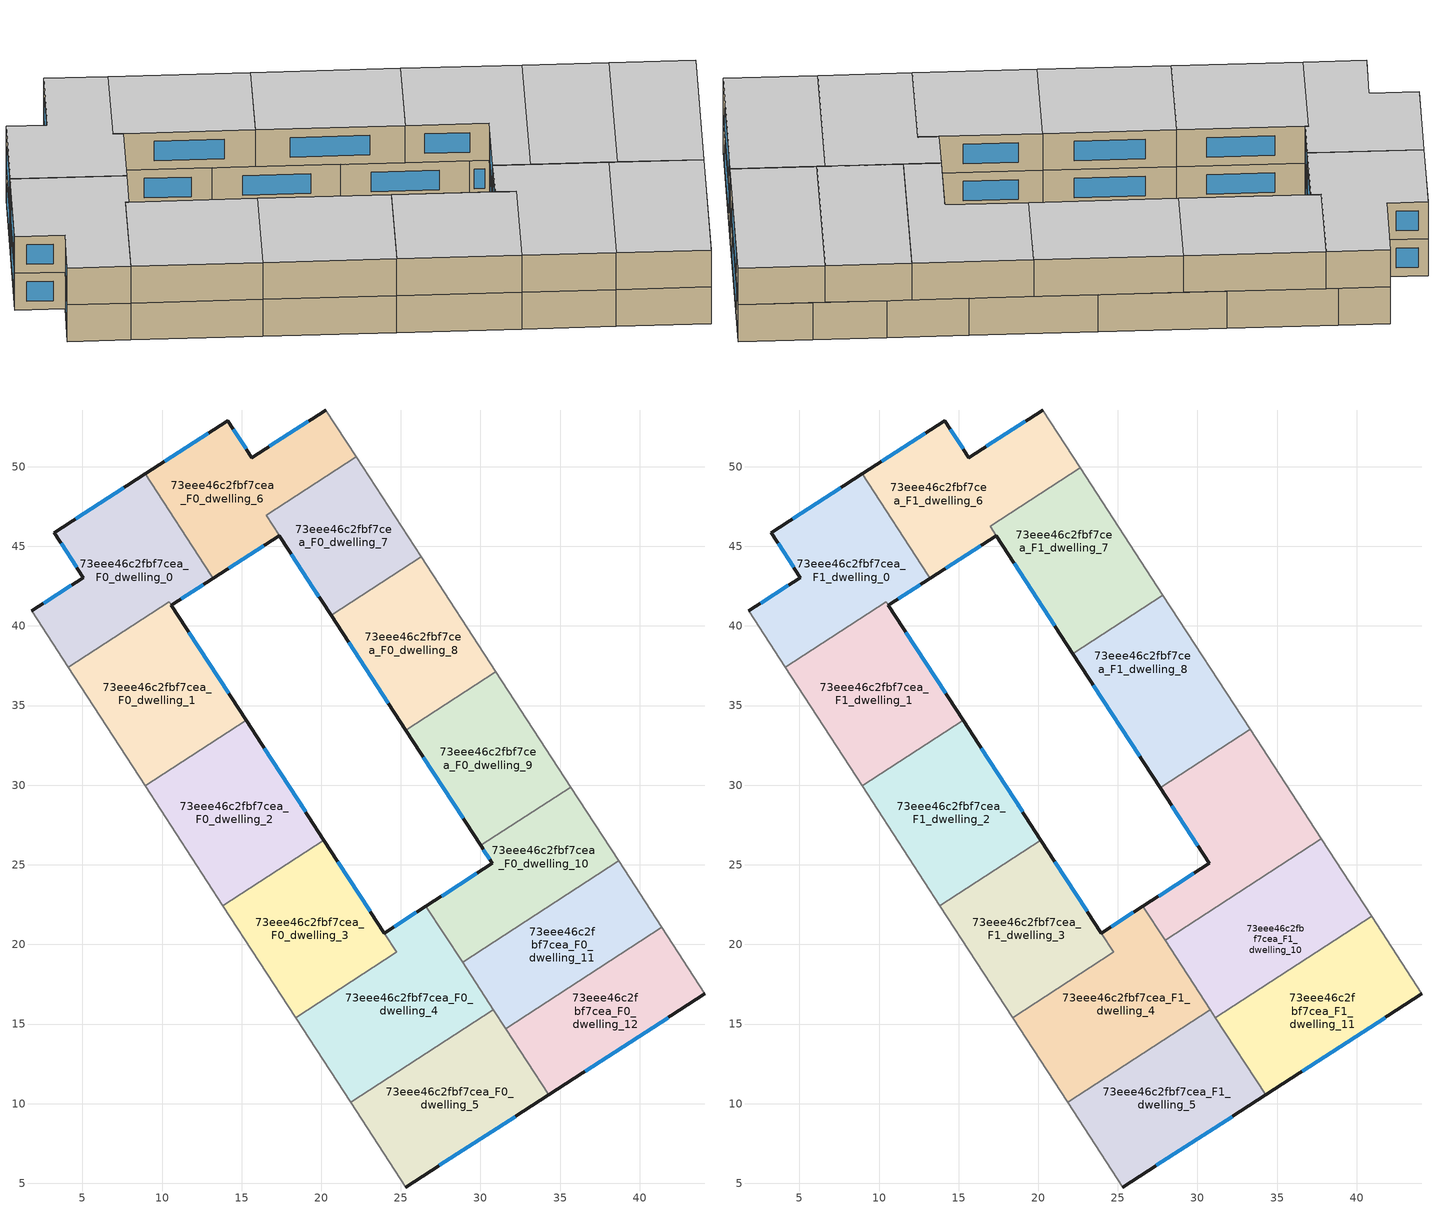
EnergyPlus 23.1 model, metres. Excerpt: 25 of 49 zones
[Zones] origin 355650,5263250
73eee46c2fbf7cea_F0_dwelling_0
 floor ground (EU_floor_Construction): 8.95,49.55 13.06,43.21 13.21,42.99 10.59,41.3 10.45,41.52 4.11,37.4 1.8,40.95 5.07,43.03 3.23,45.85 z0
 wall outside (EU_wall_Construction): 8.95,49.55 3.23,45.85 5.07,43.03 1.8,40.95 / 10.59,41.3 13.21,42.99 z0:3
 wall to 73eee46c2fbf7cea_F0_dwelling_1 (EU_wall_Construction): 4.11,37.4 10.45,41.52 10.59,41.3 z0:3
 wall adiabatic (EU_wall_Construction): 1.8,40.95 4.11,37.4 z0:3
 wall to 73eee46c2fbf7cea_F0_dwelling_6 (EU_wall_Construction): 13.21,42.99 13.06,43.21 8.95,49.55 z0:3
 window (EU_Window_Construction): 4.3,42.54 2.57,41.44 / 3.66,45.19 4.63,43.69 / 7.61,48.68 4.57,46.72 / 11.21,41.7 12.59,42.59 z0.7:2.3
73eee46c2fbf7cea_F0_dwelling_1
 floor ground (EU_floor_Construction): 10.59,41.3 15.28,34.08 8.94,29.97 4.11,37.4 10.45,41.52 z0
 wall outside (EU_wall_Construction): 15.28,34.08 10.59,41.3 z0:3
 wall adiabatic (EU_wall_Construction): 4.11,37.4 8.94,29.97 z0:3
 wall to 73eee46c2fbf7cea_F0_dwelling_2 (EU_wall_Construction): 8.94,29.97 15.28,34.08 z0:3
 window (EU_Window_Construction): 14.18,35.78 11.69,39.6 z0.7:2.3
73eee46c2fbf7cea_F0_dwelling_10
 floor ground (EU_floor_Construction): 35.66,29.88 38.67,25.24 28.87,18.88 26.58,22.41 30.74,25.09 30.01,26.22 z0
 wall outside (EU_wall_Construction): 30.01,26.22 30.74,25.09 26.58,22.41 z0:3
 wall to 73eee46c2fbf7cea_F0_dwelling_9 (EU_wall_Construction): 35.66,29.88 30.01,26.22 z0:3
 wall adiabatic (EU_wall_Construction): 38.67,25.24 35.66,29.88 z0:3
 wall to 73eee46c2fbf7cea_F0_dwelling_11 (EU_wall_Construction): 28.87,18.88 38.67,25.24 z0:3
 wall to 73eee46c2fbf7cea_F0_dwelling_4 (EU_wall_Construction): 26.58,22.41 28.87,18.88 z0:3
 window (EU_Window_Construction): 29.76,24.46 27.55,23.04 / 30.18,25.95 30.57,25.36 z0.7:2.3
73eee46c2fbf7cea_F0_dwelling_11
 floor ground (EU_floor_Construction): 38.67,25.24 41.38,21.07 31.58,14.71 28.87,18.88 z0
 wall adiabatic (EU_wall_Construction): 41.38,21.07 38.67,25.24 z0:3
 wall to 73eee46c2fbf7cea_F0_dwelling_12 (EU_wall_Construction): 31.58,14.71 41.38,21.07 z0:3
 wall to 73eee46c2fbf7cea_F0_dwelling_5 (EU_wall_Construction): 30.81,15.89 31.58,14.71 z0:3
 wall to 73eee46c2fbf7cea_F0_dwelling_4 (EU_wall_Construction): 28.87,18.88 30.81,15.89 z0:3
73eee46c2fbf7cea_F0_dwelling_12
 floor ground (EU_floor_Construction): 41.38,21.07 44.1,16.89 34.28,10.55 31.58,14.71 z0
 wall outside (EU_wall_Construction): 34.28,10.55 44.1,16.89 z0:3
 wall adiabatic (EU_wall_Construction): 44.1,16.89 41.38,21.07 z0:3
 wall to 73eee46c2fbf7cea_F0_dwelling_5 (EU_wall_Construction): 31.58,14.71 34.28,10.55 z0:3
 window (EU_Window_Construction): 36.58,12.04 41.79,15.4 z0.7:2.3
73eee46c2fbf7cea_F0_dwelling_2
 floor ground (EU_floor_Construction): 15.28,34.08 20.16,26.56 13.83,22.44 8.94,29.97 z0
 wall outside (EU_wall_Construction): 20.16,26.56 15.28,34.08 z0:3
 wall to 73eee46c2fbf7cea_F0_dwelling_3 (EU_wall_Construction): 13.83,22.44 20.16,26.56 z0:3
 wall adiabatic (EU_wall_Construction): 8.94,29.97 13.83,22.44 z0:3
 window (EU_Window_Construction): 19.01,28.32 16.42,32.32 z0.7:2.3
73eee46c2fbf7cea_F0_dwelling_3
 floor ground (EU_floor_Construction): 20.16,26.56 24.73,19.52 18.4,15.41 13.83,22.44 z0
 wall outside (EU_wall_Construction): 23.95,20.71 20.16,26.56 z0:3
 wall adiabatic (EU_wall_Construction): 13.83,22.44 18.4,15.41 z0:3
 wall to 73eee46c2fbf7cea_F0_dwelling_4 (EU_wall_Construction): 18.4,15.41 24.72,19.51 / 24.73,19.52 23.95,20.71 z0:3
 window (EU_Window_Construction): 23.06,22.08 21.05,25.18 z0.7:2.3
73eee46c2fbf7cea_F0_dwelling_4
 floor ground (EU_floor_Construction): 26.58,22.41 30.81,15.89 21.86,10.08 18.4,15.41 24.73,19.52 23.95,20.71 z0
 wall outside (EU_wall_Construction): 26.58,22.41 23.95,20.71 z0:3
 wall to 73eee46c2fbf7cea_F0_dwelling_5 (EU_wall_Construction): 21.86,10.08 30.81,15.89 z0:3
 wall adiabatic (EU_wall_Construction): 18.4,15.41 21.86,10.08 z0:3
 window (EU_Window_Construction): 25.96,22.01 24.57,21.11 z0.7:2.3
73eee46c2fbf7cea_F0_dwelling_5
 floor ground (EU_floor_Construction): 30.81,15.89 34.28,10.55 25.31,4.77 21.86,10.08 z0
 wall outside (EU_wall_Construction): 25.31,4.77 34.28,10.55 z0:3
 wall adiabatic (EU_wall_Construction): 21.86,10.08 25.31,4.77 z0:3
 window (EU_Window_Construction): 27.41,6.12 32.17,9.19 z0.7:2.3
73eee46c2fbf7cea_F0_dwelling_6
 floor ground (EU_floor_Construction): 20.28,53.56 22.18,50.63 16.53,46.97 20.61,40.68 17.37,45.67 13.21,42.99 8.95,49.55 14.13,52.89 15.64,50.57 z0
 wall outside (EU_wall_Construction): 13.21,42.99 17.37,45.67 20.61,40.68 / 20.28,53.56 15.64,50.57 14.13,52.89 8.95,49.55 z0:3
 wall adiabatic (EU_wall_Construction): 22.18,50.63 20.28,53.56 z0:3
 wall to 73eee46c2fbf7cea_F0_dwelling_7 (EU_wall_Construction): 20.61,40.68 16.53,46.97 22.18,50.63 z0:3
 window (EU_Window_Construction): 14.19,43.62 16.39,45.04 / 12.92,52.11 10.17,50.33 / 15.29,51.12 14.49,52.35 / 19.19,52.86 16.73,51.28 / 18.13,44.5 19.85,41.85 z0.7:2.3
73eee46c2fbf7cea_F0_dwelling_7
 floor ground (EU_floor_Construction): 22.18,50.63 26.27,44.35 20.62,40.68 16.53,46.97 z0
 wall adiabatic (EU_wall_Construction): 26.27,44.35 22.18,50.63 z0:3
 wall to 73eee46c2fbf7cea_F0_dwelling_8 (EU_wall_Construction): 20.62,40.68 26.27,44.35 z0:3
73eee46c2fbf7cea_F0_dwelling_8
 floor ground (EU_floor_Construction): 26.27,44.35 30.96,37.12 25.31,33.45 20.61,40.68 z0
 wall outside (EU_wall_Construction): 20.61,40.68 25.31,33.45 z0:3
 wall adiabatic (EU_wall_Construction): 30.96,37.12 26.27,44.35 z0:3
 wall to 73eee46c2fbf7cea_F0_dwelling_9 (EU_wall_Construction): 25.31,33.45 30.96,37.12 z0:3
 window (EU_Window_Construction): 21.72,38.98 24.21,35.14 z0.7:2.3
73eee46c2fbf7cea_F0_dwelling_9
 floor ground (EU_floor_Construction): 30.96,37.12 35.66,29.88 30.01,26.22 25.31,33.45 z0
 wall outside (EU_wall_Construction): 25.31,33.45 30.01,26.22 z0:3
 wall adiabatic (EU_wall_Construction): 35.66,29.88 30.96,37.12 z0:3
 window (EU_Window_Construction): 26.41,31.75 28.91,27.91 z0.7:2.3
73eee46c2fbf7cea_F1_dwelling_0
 floor to 73eee46c2fbf7cea_F0_dwelling_0 (EU_floor_Construction): 8.95,49.55 13.06,43.21 13.21,42.99 10.59,41.3 10.45,41.52 4.11,37.4 1.8,40.95 5.07,43.03 3.23,45.85 z3
 wall outside (EU_wall_Construction): 8.95,49.55 3.23,45.85 5.07,43.03 1.8,40.95 / 10.59,41.3 13.21,42.99 z3:6
 wall to 73eee46c2fbf7cea_F1_dwelling_1 (EU_wall_Construction): 4.11,37.4 10.45,41.52 10.59,41.3 z3:6
 wall adiabatic (EU_wall_Construction): 1.8,40.95 4.11,37.4 z3:6
 wall to 73eee46c2fbf7cea_F1_dwelling_6 (EU_wall_Construction): 13.21,42.99 13.06,43.21 8.95,49.55 z3:6
 window (EU_Window_Construction): 4.3,42.54 2.57,41.44 / 3.66,45.19 4.63,43.69 / 7.61,48.68 4.57,46.72 / 11.21,41.7 12.59,42.59 z3.7:5.3
 ceiling to 73eee46c2fbf7cea_F2_dwelling_0 (EU_floor_Construction): 10.59,41.3 13.21,42.99 13.06,43.21 8.95,49.55 3.23,45.85 5.07,43.03 1.8,40.95 4.11,37.4 10.45,41.52 z6
73eee46c2fbf7cea_F1_dwelling_1
 floor to 73eee46c2fbf7cea_F0_dwelling_1 (EU_floor_Construction): 10.59,41.3 15.28,34.08 8.94,29.97 4.11,37.4 10.45,41.52 z3
 wall outside (EU_wall_Construction): 15.28,34.08 10.59,41.3 z3:6
 wall adiabatic (EU_wall_Construction): 4.11,37.4 8.94,29.97 z3:6
 wall to 73eee46c2fbf7cea_F1_dwelling_2 (EU_wall_Construction): 8.94,29.97 15.28,34.08 z3:6
 window (EU_Window_Construction): 14.18,35.78 11.69,39.6 z3.7:5.3
 ceiling to 73eee46c2fbf7cea_F2_dwelling_1 (EU_floor_Construction): 15.28,34.08 10.59,41.3 10.45,41.52 4.11,37.4 8.94,29.97 z6
73eee46c2fbf7cea_F1_dwelling_10
 floor to 73eee46c2fbf7cea_F0_dwelling_11 (EU_floor_Construction): 38.67,25.24 40.93,21.77 31.13,15.4 28.87,18.88 z3
 floor to 73eee46c2fbf7cea_F0_dwelling_10 (EU_floor_Construction): 37.77,26.63 38.67,25.24 28.87,18.88 27.97,20.27 z3
 wall to 73eee46c2fbf7cea_F1_dwelling_9 (EU_wall_Construction): 37.77,26.63 27.97,20.27 z3:6
 wall adiabatic (EU_wall_Construction): 40.93,21.77 37.77,26.63 z3:6
 wall to 73eee46c2fbf7cea_F1_dwelling_11 (EU_wall_Construction): 31.13,15.4 40.93,21.77 z3:6
 wall to 73eee46c2fbf7cea_F1_dwelling_4 (EU_wall_Construction): 27.97,20.27 30.81,15.89 z3:6
 wall to 73eee46c2fbf7cea_F1_dwelling_5 (EU_wall_Construction): 30.81,15.89 31.13,15.4 z3:6
 ceiling to 73eee46c2fbf7cea_F2_dwelling_10 (EU_floor_Construction): 40.93,21.77 37.77,26.63 27.97,20.27 31.13,15.4 z6
73eee46c2fbf7cea_F1_dwelling_11
 floor to 73eee46c2fbf7cea_F0_dwelling_12 (EU_floor_Construction): 41.38,21.07 44.1,16.89 34.28,10.55 31.58,14.71 z3
 floor to 73eee46c2fbf7cea_F0_dwelling_11 (EU_floor_Construction): 40.93,21.77 41.38,21.07 31.58,14.71 31.13,15.4 z3
 wall outside (EU_wall_Construction): 34.28,10.55 44.1,16.89 z3:6
 wall adiabatic (EU_wall_Construction): 44.1,16.89 40.93,21.77 z3:6
 wall to 73eee46c2fbf7cea_F1_dwelling_5 (EU_wall_Construction): 31.13,15.4 34.28,10.55 z3:6
 window (EU_Window_Construction): 36.58,12.04 41.79,15.4 z3.7:5.3
 ceiling to 73eee46c2fbf7cea_F2_dwelling_11 (EU_floor_Construction): 44.1,16.89 40.93,21.77 31.13,15.4 34.28,10.55 z6
73eee46c2fbf7cea_F1_dwelling_2
 floor to 73eee46c2fbf7cea_F0_dwelling_2 (EU_floor_Construction): 15.28,34.08 20.16,26.56 13.83,22.44 8.94,29.97 z3
 wall outside (EU_wall_Construction): 20.16,26.56 15.28,34.08 z3:6
 wall to 73eee46c2fbf7cea_F1_dwelling_3 (EU_wall_Construction): 13.83,22.44 20.16,26.56 z3:6
 wall adiabatic (EU_wall_Construction): 8.94,29.97 13.83,22.44 z3:6
 window (EU_Window_Construction): 19.01,28.32 16.42,32.32 z3.7:5.3
 ceiling to 73eee46c2fbf7cea_F2_dwelling_2 (EU_floor_Construction): 20.16,26.56 15.28,34.08 8.94,29.97 13.83,22.44 z6
73eee46c2fbf7cea_F1_dwelling_3
 floor to 73eee46c2fbf7cea_F0_dwelling_3 (EU_floor_Construction): 20.16,26.56 24.72,19.51 18.4,15.41 13.83,22.44 z3
 wall outside (EU_wall_Construction): 23.95,20.71 20.16,26.56 z3:6
 wall adiabatic (EU_wall_Construction): 13.83,22.44 18.4,15.41 z3:6
 wall to 73eee46c2fbf7cea_F1_dwelling_4 (EU_wall_Construction): 18.4,15.41 24.72,19.51 / 24.73,19.52 23.95,20.71 z3:6
 window (EU_Window_Construction): 23.06,22.08 21.05,25.18 z3.7:5.3
 ceiling to 73eee46c2fbf7cea_F2_dwelling_3 (EU_floor_Construction): 24.72,19.51 20.16,26.56 13.83,22.44 18.4,15.41 z6
73eee46c2fbf7cea_F1_dwelling_4
 floor to 73eee46c2fbf7cea_F0_dwelling_4 (EU_floor_Construction): 26.58,22.41 30.81,15.89 21.86,10.08 18.4,15.41 24.73,19.52 23.95,20.71 z3
 wall outside (EU_wall_Construction): 26.58,22.41 23.95,20.71 z3:6
 wall to 73eee46c2fbf7cea_F1_dwelling_5 (EU_wall_Construction): 21.86,10.08 30.81,15.89 z3:6
 wall adiabatic (EU_wall_Construction): 18.4,15.41 21.86,10.08 z3:6
 wall to 73eee46c2fbf7cea_F1_dwelling_9 (EU_wall_Construction): 27.97,20.27 26.58,22.41 z3:6
 window (EU_Window_Construction): 25.96,22.01 24.57,21.11 z3.7:5.3
 ceiling to 73eee46c2fbf7cea_F2_dwelling_4 (EU_floor_Construction): 30.81,15.89 26.58,22.41 23.95,20.71 24.73,19.52 18.4,15.41 21.86,10.08 z6
73eee46c2fbf7cea_F1_dwelling_5
 floor to 73eee46c2fbf7cea_F0_dwelling_5 (EU_floor_Construction): 30.81,15.89 34.28,10.55 25.31,4.77 21.86,10.08 z3
 wall outside (EU_wall_Construction): 25.31,4.77 34.28,10.55 z3:6
 wall adiabatic (EU_wall_Construction): 21.86,10.08 25.31,4.77 z3:6
 window (EU_Window_Construction): 27.41,6.12 32.17,9.19 z3.7:5.3
 ceiling to 73eee46c2fbf7cea_F2_dwelling_5 (EU_floor_Construction): 34.28,10.55 30.81,15.89 21.86,10.08 25.31,4.77 z6
73eee46c2fbf7cea_F1_dwelling_6
 floor to 73eee46c2fbf7cea_F0_dwelling_6 (EU_floor_Construction): 20.28,53.56 22.18,50.63 16.53,46.97 16.98,46.27 17.37,45.67 13.21,42.99 8.95,49.55 14.13,52.89 15.64,50.57 z3
 floor to 73eee46c2fbf7cea_F0_dwelling_7 (EU_floor_Construction): 22.18,50.63 22.63,49.94 16.99,46.27 16.53,46.97 z3
 wall outside (EU_wall_Construction): 20.28,53.56 15.64,50.57 14.13,52.89 8.95,49.55 / 13.21,42.99 17.37,45.67 z3:6
 wall adiabatic (EU_wall_Construction): 22.64,49.94 20.28,53.56 z3:6
 wall to 73eee46c2fbf7cea_F1_dwelling_7 (EU_wall_Construction): 17.37,45.67 16.98,46.27 22.64,49.94 z3:6
 window (EU_Window_Construction): 12.92,52.11 10.17,50.33 / 15.29,51.12 14.49,52.35 / 19.19,52.86 16.73,51.28 / 14.19,43.62 16.39,45.04 z3.7:5.3
 ceiling to 73eee46c2fbf7cea_F2_dwelling_6 (EU_floor_Construction): 17.37,45.67 16.98,46.27 22.64,49.94 20.28,53.56 15.64,50.57 14.13,52.89 8.95,49.55 13.21,42.99 z6
73eee46c2fbf7cea_F1_dwelling_7
 floor to 73eee46c2fbf7cea_F0_dwelling_7 (EU_floor_Construction): 22.63,49.94 26.27,44.35 20.62,40.68 16.99,46.27 z3
 floor to 73eee46c2fbf7cea_F0_dwelling_6 (EU_floor_Construction): 17.37,45.67 16.98,46.27 20.27,41.21 z3
 floor to 73eee46c2fbf7cea_F0_dwelling_8 (EU_floor_Construction): 26.27,44.35 27.83,41.94 22.18,38.27 20.61,40.68 z3
 wall outside (EU_wall_Construction): 17.37,45.67 22.18,38.27 z3:6
 wall adiabatic (EU_wall_Construction): 27.83,41.94 22.64,49.94 z3:6
 wall to 73eee46c2fbf7cea_F1_dwelling_8 (EU_wall_Construction): 22.18,38.27 27.83,41.94 z3:6
 window (EU_Window_Construction): 18.5,43.93 21.05,40 z3.7:5.3
 ceiling to 73eee46c2fbf7cea_F2_dwelling_7 (EU_floor_Construction): 27.83,41.94 22.64,49.94 16.98,46.27 17.37,45.67 22.18,38.27 z6
73eee46c2fbf7cea_F1_dwelling_8
 floor to 73eee46c2fbf7cea_F0_dwelling_8 (EU_floor_Construction): 27.83,41.94 30.96,37.12 25.31,33.45 22.18,38.27 z3
 floor to 73eee46c2fbf7cea_F0_dwelling_9 (EU_floor_Construction): 30.96,37.12 33.31,33.5 27.66,29.83 25.31,33.45 z3
 wall outside (EU_wall_Construction): 22.18,38.27 27.66,29.83 z3:6
 wall adiabatic (EU_wall_Construction): 33.31,33.5 27.83,41.94 z3:6
 wall to 73eee46c2fbf7cea_F1_dwelling_9 (EU_wall_Construction): 27.66,29.83 33.31,33.5 z3:6
 window (EU_Window_Construction): 23.47,36.29 26.37,31.81 z3.7:5.3
 ceiling to 73eee46c2fbf7cea_F2_dwelling_8 (EU_floor_Construction): 33.31,33.5 27.83,41.94 22.18,38.27 27.66,29.83 z6
73eee46c2fbf7cea_F1_dwelling_9
 floor to 73eee46c2fbf7cea_F0_dwelling_10 (EU_floor_Construction): 35.66,29.88 37.77,26.63 27.97,20.27 26.58,22.41 30.74,25.09 30.01,26.22 z3
 floor to 73eee46c2fbf7cea_F0_dwelling_9 (EU_floor_Construction): 33.31,33.5 35.66,29.88 30.01,26.22 27.66,29.83 z3
 wall outside (EU_wall_Construction): 27.66,29.83 30.74,25.09 26.58,22.41 z3:6
 wall adiabatic (EU_wall_Construction): 37.77,26.63 33.31,33.5 z3:6
 window (EU_Window_Construction): 29.76,24.46 27.55,23.04 / 28.38,28.72 30.01,26.21 z3.7:5.3
 ceiling to 73eee46c2fbf7cea_F2_dwelling_9 (EU_floor_Construction): 37.77,26.63 33.31,33.5 27.66,29.83 30.74,25.09 26.58,22.41 27.97,20.27 z6
[Building]
EU S2 Campaign: North Axis=0; Terrain=City; Solar Distribution=FullExterior
[Site:Location]
Budapest.Ferenc.Liszt.Intl.AP: Latitude=47.437; Longitude=19.256; Time Zone=1; Elevation=185
[SizingPeriod:WeatherFileDays]
AnnualSizingPeriod: Begin Month=1; Begin Day of Month=1; End Month=12; End Day of Month=31; Day of Week for Start Day=Monday; Use Weather File Daylight Saving Period=No; Use Weather File Rain and Snow Indicators=No
[MATERIAL]
EU_InternalMass_Material: Roughness=MediumRough; Thickness=0.1; Conductivity=1; Density=1800; Specific Heat=900; Thermal Absorptance=0.9; Solar Absorptance=0.7; Visible Absorptance=0.7
[MATERIAL:NOMASS] Roughness=MediumRough; Thermal Absorptance=0.9; Solar Absorptance=0.7; Visible Absorptance=0.7
Name | Thermal Resistance
EU_wall_NoMass | 0.832559
EU_floor_NoMass | 0.872794
[WINDOWMATERIAL:SIMPLEGLAZINGSYSTEM]
EU_Window_SimpleGlazing: UFactor=2.79869; Solar Heat Gain Coefficient=0.75; Visible Transmittance=0.75
[CONSTRUCTION]
EU_wall_Construction: EU_wall_NoMass
EU_floor_Construction: EU_floor_NoMass
EU_Window_Construction: EU_Window_SimpleGlazing
EU_InternalMass_Construction: EU_InternalMass_Material
[ZONE] Type=1; Multiplier=1; Ceiling Height=autocalculate; Floor Area=autocalculate; Part of Total Floor Area=Yes
Name | Volume
73eee46c2fbf7cea_F0_dwelling_0; 73eee46c2fbf7cea_F1_dwelling_0 | 205.826
73eee46c2fbf7cea_F0_dwelling_1; 73eee46c2fbf7cea_F1_dwelling_1 | 200.915
73eee46c2fbf7cea_F0_dwelling_10 | 174.308
73eee46c2fbf7cea_F1_dwelling_10 | 203.376
73eee46c2fbf7cea_F0_dwelling_11 | 174.326
73eee46c2fbf7cea_F1_dwelling_11 | 203.372
73eee46c2fbf7cea_F0_dwelling_12 | 174.319
73eee46c2fbf7cea_F0_dwelling_2; 73eee46c2fbf7cea_F1_dwelling_2 | 203.371
73eee46c2fbf7cea_F0_dwelling_3 | 190.072
73eee46c2fbf7cea_F1_dwelling_3 | 190.012
73eee46c2fbf7cea_F0_dwelling_4; 73eee46c2fbf7cea_F1_dwelling_4 | 216.658
73eee46c2fbf7cea_F0_dwelling_5; 73eee46c2fbf7cea_F1_dwelling_5 | 203.385
73eee46c2fbf7cea_F0_dwelling_6 | 197.092
73eee46c2fbf7cea_F1_dwelling_6 | 213.791
73eee46c2fbf7cea_F0_dwelling_7 | 151.475
73eee46c2fbf7cea_F1_dwelling_7 | 192.929
73eee46c2fbf7cea_F0_dwelling_8 | 174.31
73eee46c2fbf7cea_F1_dwelling_8 | 203.374
73eee46c2fbf7cea_F0_dwelling_9 | 174.314
73eee46c2fbf7cea_F1_dwelling_9 | 203.362
[INTERNALMASS] Construction=EU_InternalMass_Construction
Name | Zone or ZoneList | Surface Area
73eee46c2fbf7cea_F0_dwelling_0_EU_InternalMass | 73eee46c2fbf7cea_F0_dwelling_0 | 68.6088
73eee46c2fbf7cea_F0_dwelling_1_EU_InternalMass | 73eee46c2fbf7cea_F0_dwelling_1 | 66.9702
73eee46c2fbf7cea_F0_dwelling_2_EU_InternalMass | 73eee46c2fbf7cea_F0_dwelling_2 | 67.7904
73eee46c2fbf7cea_F0_dwelling_3_EU_InternalMass | 73eee46c2fbf7cea_F0_dwelling_3 | 63.357
73eee46c2fbf7cea_F0_dwelling_4_EU_InternalMass | 73eee46c2fbf7cea_F0_dwelling_4 | 72.2178
73eee46c2fbf7cea_F0_dwelling_5_EU_InternalMass | 73eee46c2fbf7cea_F0_dwelling_5 | 67.7953
73eee46c2fbf7cea_F0_dwelling_6_EU_InternalMass | 73eee46c2fbf7cea_F0_dwelling_6 | 65.7181
73eee46c2fbf7cea_F0_dwelling_7_EU_InternalMass | 73eee46c2fbf7cea_F0_dwelling_7 | 50.4917
73eee46c2fbf7cea_F0_dwelling_8_EU_InternalMass | 73eee46c2fbf7cea_F0_dwelling_8 | 58.1033
73eee46c2fbf7cea_F0_dwelling_9_EU_InternalMass | 73eee46c2fbf7cea_F0_dwelling_9 | 58.1045
73eee46c2fbf7cea_F0_dwelling_10_EU_InternalMass | 73eee46c2fbf7cea_F0_dwelling_10 | 58.1029
73eee46c2fbf7cea_F0_dwelling_11_EU_InternalMass | 73eee46c2fbf7cea_F0_dwelling_11 | 58.1088
73eee46c2fbf7cea_F0_dwelling_12_EU_InternalMass | 73eee46c2fbf7cea_F0_dwelling_12 | 58.1064
73eee46c2fbf7cea_F1_dwelling_0_EU_InternalMass | 73eee46c2fbf7cea_F1_dwelling_0 | 68.6088
73eee46c2fbf7cea_F1_dwelling_1_EU_InternalMass | 73eee46c2fbf7cea_F1_dwelling_1 | 66.9702
73eee46c2fbf7cea_F1_dwelling_2_EU_InternalMass | 73eee46c2fbf7cea_F1_dwelling_2 | 67.7904
73eee46c2fbf7cea_F1_dwelling_3_EU_InternalMass | 73eee46c2fbf7cea_F1_dwelling_3 | 63.357
73eee46c2fbf7cea_F1_dwelling_4_EU_InternalMass | 73eee46c2fbf7cea_F1_dwelling_4 | 72.2178
73eee46c2fbf7cea_F1_dwelling_5_EU_InternalMass | 73eee46c2fbf7cea_F1_dwelling_5 | 67.7953
73eee46c2fbf7cea_F1_dwelling_6_EU_InternalMass | 73eee46c2fbf7cea_F1_dwelling_6 | 71.2639
73eee46c2fbf7cea_F1_dwelling_7_EU_InternalMass | 73eee46c2fbf7cea_F1_dwelling_7 | 64.3118
73eee46c2fbf7cea_F1_dwelling_8_EU_InternalMass | 73eee46c2fbf7cea_F1_dwelling_8 | 67.7914
73eee46c2fbf7cea_F1_dwelling_9_EU_InternalMass | 73eee46c2fbf7cea_F1_dwelling_9 | 67.7874
73eee46c2fbf7cea_F1_dwelling_10_EU_InternalMass | 73eee46c2fbf7cea_F1_dwelling_10 | 67.792
73eee46c2fbf7cea_F1_dwelling_11_EU_InternalMass | 73eee46c2fbf7cea_F1_dwelling_11 | 67.7908
[OTHEREQUIPMENT] Fuel Type=Electricity; Design Level Calculation Method=Watts/Area; Power per Zone Floor Area=1; Fraction Latent=0; Fraction Radiant=0; Fraction Lost=0; Carbon Dioxide Generation Rate=0; EndUse Subcategory=EU_Step8_InternalGains
Name | Zone or ZoneList or Space or SpaceList | Schedule
EU_Step8_InternalGain_73eee46c2fbf7cea_F0_dwelling_0_f000 | 73eee46c2fbf7cea_F0_dwelling_0 | EU_Step8_GainSchedule_73eee46c2fbf7cea_F0_dwelling_0_f000
EU_Step8_InternalGain_73eee46c2fbf7cea_F0_dwelling_1_f000 | 73eee46c2fbf7cea_F0_dwelling_1 | EU_Step8_GainSchedule_73eee46c2fbf7cea_F0_dwelling_1_f000
EU_Step8_InternalGain_73eee46c2fbf7cea_F0_dwelling_2_f000 | 73eee46c2fbf7cea_F0_dwelling_2 | EU_Step8_GainSchedule_73eee46c2fbf7cea_F0_dwelling_2_f000
EU_Step8_InternalGain_73eee46c2fbf7cea_F0_dwelling_3_f000 | 73eee46c2fbf7cea_F0_dwelling_3 | EU_Step8_GainSchedule_73eee46c2fbf7cea_F0_dwelling_3_f000
EU_Step8_InternalGain_73eee46c2fbf7cea_F0_dwelling_4_f000 | 73eee46c2fbf7cea_F0_dwelling_4 | EU_Step8_GainSchedule_73eee46c2fbf7cea_F0_dwelling_4_f000
EU_Step8_InternalGain_73eee46c2fbf7cea_F0_dwelling_5_f000 | 73eee46c2fbf7cea_F0_dwelling_5 | EU_Step8_GainSchedule_73eee46c2fbf7cea_F0_dwelling_5_f000
EU_Step8_InternalGain_73eee46c2fbf7cea_F0_dwelling_6_f000 | 73eee46c2fbf7cea_F0_dwelling_6 | EU_Step8_GainSchedule_73eee46c2fbf7cea_F0_dwelling_6_f000
EU_Step8_InternalGain_73eee46c2fbf7cea_F0_dwelling_7_f000 | 73eee46c2fbf7cea_F0_dwelling_7 | EU_Step8_GainSchedule_73eee46c2fbf7cea_F0_dwelling_7_f000
EU_Step8_InternalGain_73eee46c2fbf7cea_F0_dwelling_8_f000 | 73eee46c2fbf7cea_F0_dwelling_8 | EU_Step8_GainSchedule_73eee46c2fbf7cea_F0_dwelling_8_f000
EU_Step8_InternalGain_73eee46c2fbf7cea_F0_dwelling_9_f000 | 73eee46c2fbf7cea_F0_dwelling_9 | EU_Step8_GainSchedule_73eee46c2fbf7cea_F0_dwelling_9_f000
EU_Step8_InternalGain_73eee46c2fbf7cea_F0_dwelling_10_f000 | 73eee46c2fbf7cea_F0_dwelling_10 | EU_Step8_GainSchedule_73eee46c2fbf7cea_F0_dwelling_10_f000
EU_Step8_InternalGain_73eee46c2fbf7cea_F0_dwelling_11_f000 | 73eee46c2fbf7cea_F0_dwelling_11 | EU_Step8_GainSchedule_73eee46c2fbf7cea_F0_dwelling_11_f000
EU_Step8_InternalGain_73eee46c2fbf7cea_F0_dwelling_12_f000 | 73eee46c2fbf7cea_F0_dwelling_12 | EU_Step8_GainSchedule_73eee46c2fbf7cea_F0_dwelling_12_f000
EU_Step8_InternalGain_73eee46c2fbf7cea_F1_dwelling_0_f000 | 73eee46c2fbf7cea_F1_dwelling_0 | EU_Step8_GainSchedule_73eee46c2fbf7cea_F1_dwelling_0_f000
EU_Step8_InternalGain_73eee46c2fbf7cea_F1_dwelling_1_f000 | 73eee46c2fbf7cea_F1_dwelling_1 | EU_Step8_GainSchedule_73eee46c2fbf7cea_F1_dwelling_1_f000
EU_Step8_InternalGain_73eee46c2fbf7cea_F1_dwelling_2_f000 | 73eee46c2fbf7cea_F1_dwelling_2 | EU_Step8_GainSchedule_73eee46c2fbf7cea_F1_dwelling_2_f000
EU_Step8_InternalGain_73eee46c2fbf7cea_F1_dwelling_3_f000 | 73eee46c2fbf7cea_F1_dwelling_3 | EU_Step8_GainSchedule_73eee46c2fbf7cea_F1_dwelling_3_f000
EU_Step8_InternalGain_73eee46c2fbf7cea_F1_dwelling_4_f000 | 73eee46c2fbf7cea_F1_dwelling_4 | EU_Step8_GainSchedule_73eee46c2fbf7cea_F1_dwelling_4_f000
EU_Step8_InternalGain_73eee46c2fbf7cea_F1_dwelling_5_f000 | 73eee46c2fbf7cea_F1_dwelling_5 | EU_Step8_GainSchedule_73eee46c2fbf7cea_F1_dwelling_5_f000
EU_Step8_InternalGain_73eee46c2fbf7cea_F1_dwelling_6_f000 | 73eee46c2fbf7cea_F1_dwelling_6 | EU_Step8_GainSchedule_73eee46c2fbf7cea_F1_dwelling_6_f000
EU_Step8_InternalGain_73eee46c2fbf7cea_F1_dwelling_7_f000 | 73eee46c2fbf7cea_F1_dwelling_7 | EU_Step8_GainSchedule_73eee46c2fbf7cea_F1_dwelling_7_f000
EU_Step8_InternalGain_73eee46c2fbf7cea_F1_dwelling_8_f000 | 73eee46c2fbf7cea_F1_dwelling_8 | EU_Step8_GainSchedule_73eee46c2fbf7cea_F1_dwelling_8_f000
EU_Step8_InternalGain_73eee46c2fbf7cea_F1_dwelling_9_f000 | 73eee46c2fbf7cea_F1_dwelling_9 | EU_Step8_GainSchedule_73eee46c2fbf7cea_F1_dwelling_9_f000
EU_Step8_InternalGain_73eee46c2fbf7cea_F1_dwelling_10_f000 | 73eee46c2fbf7cea_F1_dwelling_10 | EU_Step8_GainSchedule_73eee46c2fbf7cea_F1_dwelling_10_f000
EU_Step8_InternalGain_73eee46c2fbf7cea_F1_dwelling_11_f000 | 73eee46c2fbf7cea_F1_dwelling_11 | EU_Step8_GainSchedule_73eee46c2fbf7cea_F1_dwelling_11_f000
[ZONEVENTILATION:DESIGNFLOWRATE] Schedule=EU_AlwaysOn; Design Flow Rate Calculation Method=AirChanges/Hour; Air Changes per Hour=0.475469; Ventilation Type=Natural; Fan Pressure Rise=0; Fan Total Efficiency=1; Constant Term Coefficient=1; Temperature Term Coefficient=0; Velocity Term Coefficient=0; Velocity Squared Term Coefficient=0; Minimum Indoor Temperature=-100; Maximum Indoor Temperature=100; Delta Temperature=-100; Minimum Outdoor Temperature=-100; Maximum Outdoor Temperature=100; Maximum Wind Speed=40
Name | Zone or ZoneList or Space or SpaceList
EU_ConstantAir_73eee46c2fbf7cea_F0_dwelling_0 | 73eee46c2fbf7cea_F0_dwelling_0
EU_ConstantAir_73eee46c2fbf7cea_F0_dwelling_1 | 73eee46c2fbf7cea_F0_dwelling_1
EU_ConstantAir_73eee46c2fbf7cea_F0_dwelling_2 | 73eee46c2fbf7cea_F0_dwelling_2
EU_ConstantAir_73eee46c2fbf7cea_F0_dwelling_3 | 73eee46c2fbf7cea_F0_dwelling_3
EU_ConstantAir_73eee46c2fbf7cea_F0_dwelling_4 | 73eee46c2fbf7cea_F0_dwelling_4
EU_ConstantAir_73eee46c2fbf7cea_F0_dwelling_5 | 73eee46c2fbf7cea_F0_dwelling_5
EU_ConstantAir_73eee46c2fbf7cea_F0_dwelling_6 | 73eee46c2fbf7cea_F0_dwelling_6
EU_ConstantAir_73eee46c2fbf7cea_F0_dwelling_7 | 73eee46c2fbf7cea_F0_dwelling_7
EU_ConstantAir_73eee46c2fbf7cea_F0_dwelling_8 | 73eee46c2fbf7cea_F0_dwelling_8
EU_ConstantAir_73eee46c2fbf7cea_F0_dwelling_9 | 73eee46c2fbf7cea_F0_dwelling_9
EU_ConstantAir_73eee46c2fbf7cea_F0_dwelling_10 | 73eee46c2fbf7cea_F0_dwelling_10
EU_ConstantAir_73eee46c2fbf7cea_F0_dwelling_11 | 73eee46c2fbf7cea_F0_dwelling_11
EU_ConstantAir_73eee46c2fbf7cea_F0_dwelling_12 | 73eee46c2fbf7cea_F0_dwelling_12
EU_ConstantAir_73eee46c2fbf7cea_F1_dwelling_0 | 73eee46c2fbf7cea_F1_dwelling_0
EU_ConstantAir_73eee46c2fbf7cea_F1_dwelling_1 | 73eee46c2fbf7cea_F1_dwelling_1
EU_ConstantAir_73eee46c2fbf7cea_F1_dwelling_2 | 73eee46c2fbf7cea_F1_dwelling_2
EU_ConstantAir_73eee46c2fbf7cea_F1_dwelling_3 | 73eee46c2fbf7cea_F1_dwelling_3
EU_ConstantAir_73eee46c2fbf7cea_F1_dwelling_4 | 73eee46c2fbf7cea_F1_dwelling_4
EU_ConstantAir_73eee46c2fbf7cea_F1_dwelling_5 | 73eee46c2fbf7cea_F1_dwelling_5
EU_ConstantAir_73eee46c2fbf7cea_F1_dwelling_6 | 73eee46c2fbf7cea_F1_dwelling_6
EU_ConstantAir_73eee46c2fbf7cea_F1_dwelling_7 | 73eee46c2fbf7cea_F1_dwelling_7
EU_ConstantAir_73eee46c2fbf7cea_F1_dwelling_8 | 73eee46c2fbf7cea_F1_dwelling_8
EU_ConstantAir_73eee46c2fbf7cea_F1_dwelling_9 | 73eee46c2fbf7cea_F1_dwelling_9
EU_ConstantAir_73eee46c2fbf7cea_F1_dwelling_10 | 73eee46c2fbf7cea_F1_dwelling_10
EU_ConstantAir_73eee46c2fbf7cea_F1_dwelling_11 | 73eee46c2fbf7cea_F1_dwelling_11
[HVACTEMPLATE:THERMOSTAT] Constant Heating Setpoint=20; Constant Cooling Setpoint=50
EU_HeatOnly_73eee46c2fbf7cea_F0_dwelling_0; EU_HeatOnly_73eee46c2fbf7cea_F0_dwelling_1; EU_HeatOnly_73eee46c2fbf7cea_F0_dwelling_2; EU_HeatOnly_73eee46c2fbf7cea_F0_dwelling_3; EU_HeatOnly_73eee46c2fbf7cea_F0_dwelling_4; EU_HeatOnly_73eee46c2fbf7cea_F0_dwelling_5; EU_HeatOnly_73eee46c2fbf7cea_F0_dwelling_6; EU_HeatOnly_73eee46c2fbf7cea_F0_dwelling_7; EU_HeatOnly_73eee46c2fbf7cea_F0_dwelling_8; EU_HeatOnly_73eee46c2fbf7cea_F0_dwelling_9; EU_HeatOnly_73eee46c2fbf7cea_F0_dwelling_10; EU_HeatOnly_73eee46c2fbf7cea_F0_dwelling_11; EU_HeatOnly_73eee46c2fbf7cea_F0_dwelling_12; EU_HeatOnly_73eee46c2fbf7cea_F1_dwelling_0; EU_HeatOnly_73eee46c2fbf7cea_F1_dwelling_1; EU_HeatOnly_73eee46c2fbf7cea_F1_dwelling_2; EU_HeatOnly_73eee46c2fbf7cea_F1_dwelling_3; EU_HeatOnly_73eee46c2fbf7cea_F1_dwelling_4; EU_HeatOnly_73eee46c2fbf7cea_F1_dwelling_5; EU_HeatOnly_73eee46c2fbf7cea_F1_dwelling_6; EU_HeatOnly_73eee46c2fbf7cea_F1_dwelling_7; EU_HeatOnly_73eee46c2fbf7cea_F1_dwelling_8; EU_HeatOnly_73eee46c2fbf7cea_F1_dwelling_9; EU_HeatOnly_73eee46c2fbf7cea_F1_dwelling_10; EU_HeatOnly_73eee46c2fbf7cea_F1_dwelling_11; EU_HeatOnly_73eee46c2fbf7cea_F2_dwelling_0; EU_HeatOnly_73eee46c2fbf7cea_F2_dwelling_1; EU_HeatOnly_73eee46c2fbf7cea_F2_dwelling_2; EU_HeatOnly_73eee46c2fbf7cea_F2_dwelling_3; EU_HeatOnly_73eee46c2fbf7cea_F2_dwelling_4; EU_HeatOnly_73eee46c2fbf7cea_F2_dwelling_5; EU_HeatOnly_73eee46c2fbf7cea_F2_dwelling_6; EU_HeatOnly_73eee46c2fbf7cea_F2_dwelling_7; EU_HeatOnly_73eee46c2fbf7cea_F2_dwelling_8; EU_HeatOnly_73eee46c2fbf7cea_F2_dwelling_9; EU_HeatOnly_73eee46c2fbf7cea_F2_dwelling_10; EU_HeatOnly_73eee46c2fbf7cea_F2_dwelling_11; EU_HeatOnly_73eee46c2fbf7cea_F3_dwelling_0; EU_HeatOnly_73eee46c2fbf7cea_F3_dwelling_1; EU_HeatOnly_73eee46c2fbf7cea_F3_dwelling_2; EU_HeatOnly_73eee46c2fbf7cea_F3_dwelling_3; EU_HeatOnly_73eee46c2fbf7cea_F3_dwelling_4; EU_HeatOnly_73eee46c2fbf7cea_F3_dwelling_5; EU_HeatOnly_73eee46c2fbf7cea_F3_dwelling_6; EU_HeatOnly_73eee46c2fbf7cea_F3_dwelling_7; EU_HeatOnly_73eee46c2fbf7cea_F3_dwelling_8; EU_HeatOnly_73eee46c2fbf7cea_F3_dwelling_9; EU_HeatOnly_73eee46c2fbf7cea_F3_dwelling_10; EU_HeatOnly_73eee46c2fbf7cea_F3_dwelling_11
[HVACTEMPLATE:ZONE:IDEALLOADSAIRSYSTEM] System Availability Schedule=EU_AlwaysOn; Maximum Heating Supply Air Temperature=50; Minimum Cooling Supply Air Temperature=13; Maximum Heating Supply Air Humidity Ratio=0.0156; Minimum Cooling Supply Air Humidity Ratio=0.0077; Heating Limit=NoLimit; Cooling Limit=NoLimit; Heating Availability Schedule=EU_AlwaysOn; Cooling Availability Schedule=EU_CoolingOff; Dehumidification Control Type=ConstantSensibleHeatRatio; Cooling Sensible Heat Ratio=0.7; Dehumidification Setpoint=60; Humidification Control Type=None; Humidification Setpoint=30; Outdoor Air Method=None; Outdoor Air Flow Rate per Person=0.00944; Outdoor Air Flow Rate per Zone Floor Area=0; Outdoor Air Flow Rate per Zone=0; Demand Controlled Ventilation Type=None; Outdoor Air Economizer Type=NoEconomizer; Heat Recovery Type=None; Sensible Heat Recovery Effectiveness=0.7; Latent Heat Recovery Effectiveness=0.65
Name | Template Thermostat
73eee46c2fbf7cea_F0_dwelling_0 | EU_HeatOnly_73eee46c2fbf7cea_F0_dwelling_0
73eee46c2fbf7cea_F0_dwelling_1 | EU_HeatOnly_73eee46c2fbf7cea_F0_dwelling_1
73eee46c2fbf7cea_F0_dwelling_2 | EU_HeatOnly_73eee46c2fbf7cea_F0_dwelling_2
73eee46c2fbf7cea_F0_dwelling_3 | EU_HeatOnly_73eee46c2fbf7cea_F0_dwelling_3
73eee46c2fbf7cea_F0_dwelling_4 | EU_HeatOnly_73eee46c2fbf7cea_F0_dwelling_4
73eee46c2fbf7cea_F0_dwelling_5 | EU_HeatOnly_73eee46c2fbf7cea_F0_dwelling_5
73eee46c2fbf7cea_F0_dwelling_6 | EU_HeatOnly_73eee46c2fbf7cea_F0_dwelling_6
73eee46c2fbf7cea_F0_dwelling_7 | EU_HeatOnly_73eee46c2fbf7cea_F0_dwelling_7
73eee46c2fbf7cea_F0_dwelling_8 | EU_HeatOnly_73eee46c2fbf7cea_F0_dwelling_8
73eee46c2fbf7cea_F0_dwelling_9 | EU_HeatOnly_73eee46c2fbf7cea_F0_dwelling_9
73eee46c2fbf7cea_F0_dwelling_10 | EU_HeatOnly_73eee46c2fbf7cea_F0_dwelling_10
73eee46c2fbf7cea_F0_dwelling_11 | EU_HeatOnly_73eee46c2fbf7cea_F0_dwelling_11
73eee46c2fbf7cea_F0_dwelling_12 | EU_HeatOnly_73eee46c2fbf7cea_F0_dwelling_12
73eee46c2fbf7cea_F1_dwelling_0 | EU_HeatOnly_73eee46c2fbf7cea_F1_dwelling_0
73eee46c2fbf7cea_F1_dwelling_1 | EU_HeatOnly_73eee46c2fbf7cea_F1_dwelling_1
73eee46c2fbf7cea_F1_dwelling_2 | EU_HeatOnly_73eee46c2fbf7cea_F1_dwelling_2
73eee46c2fbf7cea_F1_dwelling_3 | EU_HeatOnly_73eee46c2fbf7cea_F1_dwelling_3
73eee46c2fbf7cea_F1_dwelling_4 | EU_HeatOnly_73eee46c2fbf7cea_F1_dwelling_4
73eee46c2fbf7cea_F1_dwelling_5 | EU_HeatOnly_73eee46c2fbf7cea_F1_dwelling_5
73eee46c2fbf7cea_F1_dwelling_6 | EU_HeatOnly_73eee46c2fbf7cea_F1_dwelling_6
73eee46c2fbf7cea_F1_dwelling_7 | EU_HeatOnly_73eee46c2fbf7cea_F1_dwelling_7
73eee46c2fbf7cea_F1_dwelling_8 | EU_HeatOnly_73eee46c2fbf7cea_F1_dwelling_8
73eee46c2fbf7cea_F1_dwelling_9 | EU_HeatOnly_73eee46c2fbf7cea_F1_dwelling_9
73eee46c2fbf7cea_F1_dwelling_10 | EU_HeatOnly_73eee46c2fbf7cea_F1_dwelling_10
73eee46c2fbf7cea_F1_dwelling_11 | EU_HeatOnly_73eee46c2fbf7cea_F1_dwelling_11
[SIZING:ZONE] Zone Cooling Design Supply Air Temperature Input Method=SupplyAirTemperature; Zone Cooling Design Supply Air Temperature=13; Zone Heating Design Supply Air Temperature Input Method=SupplyAirTemperature; Zone Heating Design Supply Air Temperature=50; Zone Cooling Design Supply Air Humidity Ratio=0.008; Zone Heating Design Supply Air Humidity Ratio=0.008; Cooling Design Air Flow Method=DesignDay; Cooling Design Air Flow Rate=0; Cooling Minimum Air Flow per Zone Floor Area=0.000762; Cooling Minimum Air Flow=0; Cooling Minimum Air Flow Fraction=0.2; Heating Design Air Flow Method=DesignDay; Heating Design Air Flow Rate=0; Heating Maximum Air Flow per Zone Floor Area=0.002032; Heating Maximum Air Flow=0.141576; Heating Maximum Air Flow Fraction=0.3; Account for Dedicated Outdoor Air System=No; Dedicated Outdoor Air System Control Strategy=NeutralSupplyAir; Dedicated Outdoor Air Low Setpoint Temperature for Design=autosize; Dedicated Outdoor Air High Setpoint Temperature for Design=autosize; Zone Load Sizing Method=Sensible Load Only No Latent Load; Zone Latent Cooling Design Supply Air Humidity Ratio Input Method=HumidityRatioDifference; Zone Cooling Design Supply Air Humidity Ratio Difference=0.005; Zone Latent Heating Design Supply Air Humidity Ratio Input Method=HumidityRatioDifference; Zone Humidification Design Supply Air Humidity Ratio Difference=0.005
73eee46c2fbf7cea_F0_dwelling_0; 73eee46c2fbf7cea_F0_dwelling_1; 73eee46c2fbf7cea_F0_dwelling_2; 73eee46c2fbf7cea_F0_dwelling_3; 73eee46c2fbf7cea_F0_dwelling_4; 73eee46c2fbf7cea_F0_dwelling_5; 73eee46c2fbf7cea_F0_dwelling_6; 73eee46c2fbf7cea_F0_dwelling_7; 73eee46c2fbf7cea_F0_dwelling_8; 73eee46c2fbf7cea_F0_dwelling_9; 73eee46c2fbf7cea_F0_dwelling_10; 73eee46c2fbf7cea_F0_dwelling_11; 73eee46c2fbf7cea_F0_dwelling_12; 73eee46c2fbf7cea_F1_dwelling_0; 73eee46c2fbf7cea_F1_dwelling_1; 73eee46c2fbf7cea_F1_dwelling_2; 73eee46c2fbf7cea_F1_dwelling_3; 73eee46c2fbf7cea_F1_dwelling_4; 73eee46c2fbf7cea_F1_dwelling_5; 73eee46c2fbf7cea_F1_dwelling_6; 73eee46c2fbf7cea_F1_dwelling_7; 73eee46c2fbf7cea_F1_dwelling_8; 73eee46c2fbf7cea_F1_dwelling_9; 73eee46c2fbf7cea_F1_dwelling_10; 73eee46c2fbf7cea_F1_dwelling_11
[SCHEDULE:CONSTANT]
Name | Hourly Value
EU_AlwaysOn | 1
EU_CoolingOff | 0
[SCHEDULE:FILE] Column Number=1; Rows to Skip at Top=0; Number of Hours of Data=8760; Column Separator=Comma; Interpolate to Timestep=No; Minutes per Item=60; Adjust Schedule for Daylight Savings=Yes
Name | File
EU_Step8_GainSchedule_73eee46c2fbf7cea_F0_dwelling_0_f000 | ../../schedules/73eee46c2fbf7cea/73eee46c2fbf7cea_F0_dwelling_0_f000_gain.csv
EU_Step8_GainSchedule_73eee46c2fbf7cea_F0_dwelling_1_f000 | ../../schedules/73eee46c2fbf7cea/73eee46c2fbf7cea_F0_dwelling_1_f000_gain.csv
EU_Step8_GainSchedule_73eee46c2fbf7cea_F0_dwelling_2_f000 | ../../schedules/73eee46c2fbf7cea/73eee46c2fbf7cea_F0_dwelling_2_f000_gain.csv
EU_Step8_GainSchedule_73eee46c2fbf7cea_F0_dwelling_3_f000 | ../../schedules/73eee46c2fbf7cea/73eee46c2fbf7cea_F0_dwelling_3_f000_gain.csv
EU_Step8_GainSchedule_73eee46c2fbf7cea_F0_dwelling_4_f000 | ../../schedules/73eee46c2fbf7cea/73eee46c2fbf7cea_F0_dwelling_4_f000_gain.csv
EU_Step8_GainSchedule_73eee46c2fbf7cea_F0_dwelling_5_f000 | ../../schedules/73eee46c2fbf7cea/73eee46c2fbf7cea_F0_dwelling_5_f000_gain.csv
EU_Step8_GainSchedule_73eee46c2fbf7cea_F0_dwelling_6_f000 | ../../schedules/73eee46c2fbf7cea/73eee46c2fbf7cea_F0_dwelling_6_f000_gain.csv
EU_Step8_GainSchedule_73eee46c2fbf7cea_F0_dwelling_7_f000 | ../../schedules/73eee46c2fbf7cea/73eee46c2fbf7cea_F0_dwelling_7_f000_gain.csv
EU_Step8_GainSchedule_73eee46c2fbf7cea_F0_dwelling_8_f000 | ../../schedules/73eee46c2fbf7cea/73eee46c2fbf7cea_F0_dwelling_8_f000_gain.csv
EU_Step8_GainSchedule_73eee46c2fbf7cea_F0_dwelling_9_f000 | ../../schedules/73eee46c2fbf7cea/73eee46c2fbf7cea_F0_dwelling_9_f000_gain.csv
EU_Step8_GainSchedule_73eee46c2fbf7cea_F0_dwelling_10_f000 | ../../schedules/73eee46c2fbf7cea/73eee46c2fbf7cea_F0_dwelling_10_f000_gain.csv
EU_Step8_GainSchedule_73eee46c2fbf7cea_F0_dwelling_11_f000 | ../../schedules/73eee46c2fbf7cea/73eee46c2fbf7cea_F0_dwelling_11_f000_gain.csv
EU_Step8_GainSchedule_73eee46c2fbf7cea_F0_dwelling_12_f000 | ../../schedules/73eee46c2fbf7cea/73eee46c2fbf7cea_F0_dwelling_12_f000_gain.csv
EU_Step8_GainSchedule_73eee46c2fbf7cea_F1_dwelling_0_f000 | ../../schedules/73eee46c2fbf7cea/73eee46c2fbf7cea_F1_dwelling_0_f000_gain.csv
EU_Step8_GainSchedule_73eee46c2fbf7cea_F1_dwelling_1_f000 | ../../schedules/73eee46c2fbf7cea/73eee46c2fbf7cea_F1_dwelling_1_f000_gain.csv
EU_Step8_GainSchedule_73eee46c2fbf7cea_F1_dwelling_2_f000 | ../../schedules/73eee46c2fbf7cea/73eee46c2fbf7cea_F1_dwelling_2_f000_gain.csv
EU_Step8_GainSchedule_73eee46c2fbf7cea_F1_dwelling_3_f000 | ../../schedules/73eee46c2fbf7cea/73eee46c2fbf7cea_F1_dwelling_3_f000_gain.csv
EU_Step8_GainSchedule_73eee46c2fbf7cea_F1_dwelling_4_f000 | ../../schedules/73eee46c2fbf7cea/73eee46c2fbf7cea_F1_dwelling_4_f000_gain.csv
EU_Step8_GainSchedule_73eee46c2fbf7cea_F1_dwelling_5_f000 | ../../schedules/73eee46c2fbf7cea/73eee46c2fbf7cea_F1_dwelling_5_f000_gain.csv
EU_Step8_GainSchedule_73eee46c2fbf7cea_F1_dwelling_6_f000 | ../../schedules/73eee46c2fbf7cea/73eee46c2fbf7cea_F1_dwelling_6_f000_gain.csv
EU_Step8_GainSchedule_73eee46c2fbf7cea_F1_dwelling_7_f000 | ../../schedules/73eee46c2fbf7cea/73eee46c2fbf7cea_F1_dwelling_7_f000_gain.csv
EU_Step8_GainSchedule_73eee46c2fbf7cea_F1_dwelling_8_f000 | ../../schedules/73eee46c2fbf7cea/73eee46c2fbf7cea_F1_dwelling_8_f000_gain.csv
EU_Step8_GainSchedule_73eee46c2fbf7cea_F1_dwelling_9_f000 | ../../schedules/73eee46c2fbf7cea/73eee46c2fbf7cea_F1_dwelling_9_f000_gain.csv
EU_Step8_GainSchedule_73eee46c2fbf7cea_F1_dwelling_10_f000 | ../../schedules/73eee46c2fbf7cea/73eee46c2fbf7cea_F1_dwelling_10_f000_gain.csv
EU_Step8_GainSchedule_73eee46c2fbf7cea_F1_dwelling_11_f000 | ../../schedules/73eee46c2fbf7cea/73eee46c2fbf7cea_F1_dwelling_11_f000_gain.csv
